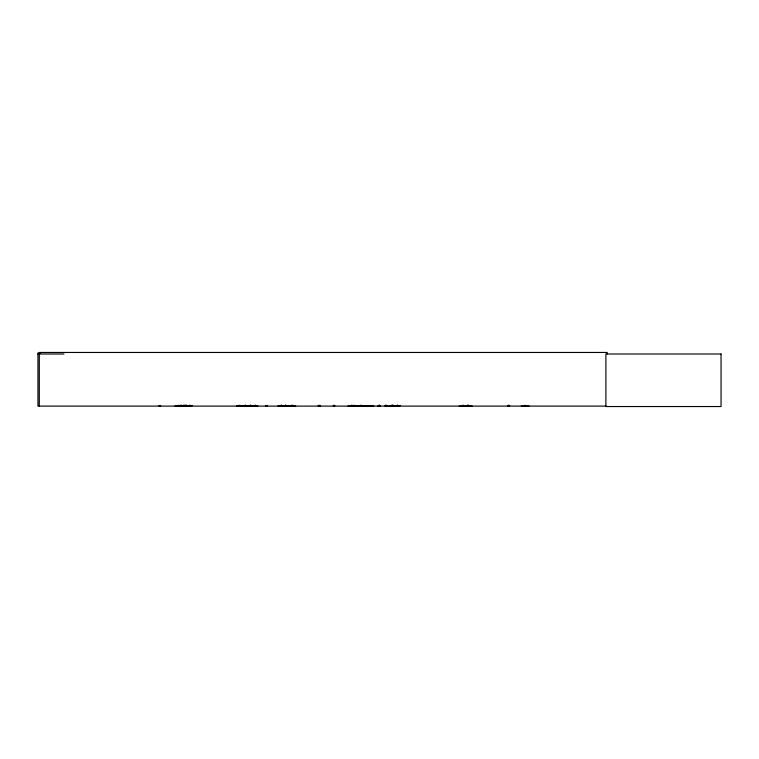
<?xml version="1.0" encoding="UTF-8"?>
<svg xmlns="http://www.w3.org/2000/svg" width="759" height="759" viewBox="0 0 759 759"><rect width="100%" height="100%" fill="white"/><g stroke="black" fill="none" stroke-linecap="round" stroke-linejoin="round"><path stroke-width="1.14" d="M174.817 406.084L192.425 405.704M295.706 406.084L277.908 406.027M389.044 406.046L400.448 405.704M236.447 405.989L241.371 405.989M242.273 405.989L247.776 405.676M181.354 405.989L181.221 405.334M380.449 405.989L377.47 406.103M468.066 406.046L468.075 405.334M291.693 406.046L291.589 405.334M40.322 353.011L37.95 353.011L37.95 406.103L606.043 406.103M37.95 353.998L63.984 353.998M373.675 405.761L347.907 406.103M384.804 405.704L387.877 406.046M508.198 405.704L509.792 405.704M176.041 405.894L190.167 405.885M279.321 405.894L289.17 405.885M363.846 405.894L373.694 405.885M334.643 406.046L334.823 405.448M183.773 406.084L183.82 405.334M183.507 405.989L183.659 405.334M257.927 405.989L247.965 406.103M607.228 353.998L607.228 352.461L39.288 352.461L39.288 406.103M529.127 406.103L521.243 406.103M524.962 405.334L525.048 406.103M508.976 405.334L508.976 406.103M508.919 405.334L508.815 406.103L508.748 405.334M472.231 406.103L459.176 406.103M468.474 405.334L468.55 406.103M468.322 405.334L468.455 406.103M468.151 405.334L468.151 406.103M467.857 405.334L467.867 406.103M467.715 405.334L467.772 406.103M467.639 405.334L467.639 406.103M463.294 405.334L463.256 406.103M462.981 405.334L462.981 406.103M462.905 405.334L462.905 406.103M398.105 405.334L398.105 406.103M398.001 406.103L397.763 405.334M397.479 405.334L397.593 406.103M397.355 405.334L397.412 406.103M397.308 405.334L397.242 406.103M393.2 405.334L393.209 406.103M393.162 405.334L393.124 406.103M392.764 405.334L392.849 406.103M392.422 405.334L392.526 406.103M392.299 405.334L392.356 406.103M392.204 405.334L392.175 406.103M391.986 405.334L392.005 406.103M391.824 405.334L391.891 406.103M391.663 405.334L391.729 406.103M386.312 405.334L386.312 406.103M386.132 405.334L386.179 406.103M386.027 405.334L386.046 406.103M385.695 405.334L385.676 406.103M385.477 405.334L385.506 406.103M385.401 405.553L385.401 406.103M379.775 405.334L379.851 406.103M379.747 406.103L379.671 405.334L379.557 406.103M379.225 405.334L379.206 406.103M379.111 405.334L379.073 406.103M378.931 405.334L378.931 406.103M361.208 405.334L361.142 406.103L360.952 405.334M360.867 406.103L360.791 405.334L360.781 406.103M360.24 405.334L360.24 406.103M360.079 405.553L360.079 406.103M354.32 405.334L354.33 406.103M354.178 406.103L353.941 405.334M353.817 405.334L353.789 406.103M352.072 405.334L352.053 406.103M351.901 405.334L351.796 406.103L351.768 405.334M351.521 405.334L351.512 406.103M334.273 405.334L334.245 406.103M334.188 405.334L334.102 406.103M333.476 405.334L333.562 406.103M333.334 405.448L333.334 406.103M320.251 405.448L320.251 406.103M319.624 406.103L319.548 405.334L319.463 406.103M318.913 405.334L318.913 406.103M318.752 405.334L318.78 406.103M318.249 405.448L318.249 406.103M292.946 406.103L292.86 405.334L292.784 406.103M292.234 405.334L292.234 406.103M292.073 405.334L292.044 406.103M291.987 405.334L291.911 406.103M285.953 405.334L285.991 406.103M285.716 405.334L285.773 406.103M285.583 405.334L285.621 406.103M285.507 405.334L285.45 406.103M285.308 405.334L285.232 406.103M281.646 405.334L281.712 406.103M281.447 405.334L281.494 406.103M281.342 405.334L281.314 406.103M281.228 405.334L281.181 406.103M281.029 405.334L280.963 406.103M267.234 405.448L267.234 406.103M265.697 405.448L265.697 406.103M255.517 405.334L255.498 406.103M255.328 405.334L255.356 406.103M255.223 405.334L255.195 406.103M255.052 405.334L255.128 406.103M250.745 405.334L250.802 406.103M250.717 406.103L250.612 405.334L250.442 406.103M250.356 405.334L250.318 406.103M250.233 405.334L250.176 406.103M250.043 405.334L249.986 406.103M245.726 405.334L245.783 406.103M245.593 406.103L245.537 405.334L245.413 406.103M245.214 405.334L245.299 406.103M245.157 405.334L245.053 406.103L245.024 405.334M239.36 406.103L239.341 405.334L239.189 406.103M239.047 405.334L239.104 406.103M239.019 406.103L238.886 405.334L238.848 406.103M190.186 405.334L190.186 406.103M190.082 405.334L189.845 406.103M189.655 405.334L189.541 406.103L189.38 405.334M189.314 405.553L189.314 406.103M186.382 405.334L186.382 406.103M186.325 405.334L186.297 406.103M186.126 405.334L186.183 406.103M185.946 405.334L185.946 406.103M185.822 405.334L185.765 406.103M185.661 405.334L185.632 406.103L185.576 405.553M184.361 405.334L184.465 406.103M184.238 405.334L184.314 406.103M184.124 405.334L184.152 406.103M183.906 405.334L183.934 406.103M181.477 405.553L181.477 406.103L181.392 405.334M181.04 405.334L181.012 406.103M180.917 405.334L180.86 406.103M180.756 405.334L180.727 406.103M180.67 405.334L180.67 406.103M160.604 405.448L160.604 406.103M159.077 405.448L159.077 406.103M721.05 353.998L605.891 353.998L605.891 406.539L721.05 406.539L721.05 353.998M525.408 406.103L525.408 405.334L525.323 406.103M508.207 406.103L508.198 405.334L508.151 406.103M178.982 406.103L178.944 405.334L178.906 406.103M178.631 406.103L178.631 405.334L178.545 406.103"/></g></svg>
